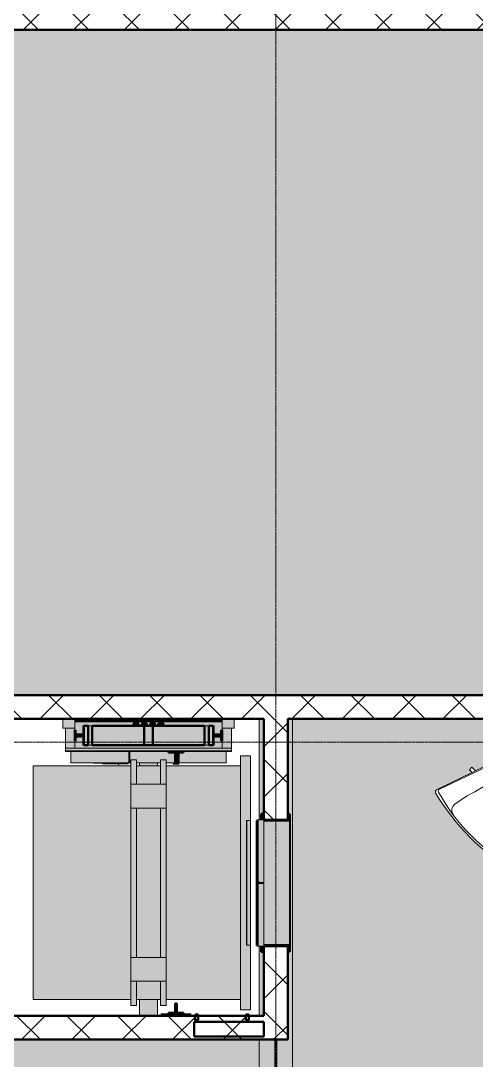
# Model space of a CAD drawing. Header units: inches. Extents: x -4218 to -1814, y 9706 to 12426.
# Drawn here: x -3567.2 to -3413.8, y 11428.1 to 11778.1 of the extents above; entities that cross this region are included whole.
import ezdxf

# ---------------------------------------------------------------- set-up
doc = ezdxf.new("R2010")
doc.units = ezdxf.units.IN
doc.header["$MEASUREMENT"] = 0
doc.linetypes.add('Grid Line 1_2_', pattern=[0.875, 0.5, -0.125, 0.125, -0.125])
doc.linetypes.add('Oculto', pattern=[0.28125, 0.1875, -0.09375])
for name, color, linetype, lineweight in [('0-1', 7, 'Continuous', 5), ('0-2', 10, 'Continuous', 9), ('A-FLOR-1', 9, 'Continuous', 5), ('A-FLOR-2', 253, 'Continuous', 13), ('A-GENM-3', 10, 'Continuous', 9), ('A-GENM-4', 135, 'Continuous', 9), ('A-GENM-5', 7, 'Continuous', 50), ('A-WALL-1', 254, 'Continuous', 5), ('A-WALL-2', 250, 'Continuous', 13), ('A-WALL-3', 7, 'Continuous', 50), ('A-WALL-PATT-3', 252, 'Continuous', 9), ('G-IMPT-1', 135, 'Continuous', 9), ('G-IMPT-2', 1, 'Continuous', 9), ('I-FURN', 30, 'Continuous', 9), ('Q-SPCQ-1', 37, 'Continuous', 9), ('Q-SPCQ-2', 10, 'Continuous', 9), ('S-BEAM-2', 10, 'Continuous', 9), ('S-BEAM-3', 12, 'Oculto', 9), ('S-GRID-1', 1, 'Grid Line 1_2_', 9)]:
    doc.layers.add(name, color=color, linetype=linetype, lineweight=lineweight)
pattern_1 = [(45, (0, 0), (-8.485281, 8.485281), []), (135, (0, 0), (-8.485281, -8.485281), [])]

# ---------------------------------------------------------------- blocks, each defined once
blk = doc.blocks.new('W-Ala ancha - W460X177-2543516-RCP - BASEMENT')
at = {"layer": 'S-BEAM-2'}
h = blk.add_hatch(color=256, dxfattribs=at)
h.paths.add_polyline_path([(122.52, 5.65), (-130.26, 5.65), (-130.26, 4), (-98.3, 4), (-98.3, 4.64), (-98.09, 4.64), (-98.09, 4.89), (-52.09, 4.89), (-52.09, 4.64), (-51.88, 4.64), (-51.88, 4), (-22.28, 4), (-22.28, -5.65), (122.52, -5.65)], flags=0)
h.paths.add_polyline_path([(-30.28, -5.65), (-30.28, -4), (-53.71, -4), (-53.71, -4.83), (-52, -4.83), (-52, -4.25), (-51.88, -4.25), (-51.88, -4.96), (-53.71, -4.96), (-53.71, -5.65), (-31.92, -5.65)], flags=0)
h.paths.add_polyline_path([(-52, 4), (-52, 4.52), (-52.64, 4.52), (-53.71, 4), (-52.09, 4)], flags=0)
h.paths.add_polyline_path([(-74.9, -4.96), (-75.15, -4.96), (-75.15, -5.25), (-74.9, -5.25)], flags=0)
h.paths.add_polyline_path([(-96.34, -5.65), (-96.34, -4.96), (-98.3, -4.96), (-98.3, -4.25), (-98.17, -4.25), (-98.17, -4.83), (-96.34, -4.83), (-96.34, -4), (-130.26, -4), (-130.26, -5.65), (-98, -5.65)], flags=0)
h.paths.add_polyline_path([(-96.37, 4), (-97.53, 4.52), (-98.17, 4.52), (-98.17, 4), (-98.09, 4)], flags=0)
for p, q in [((-130.26, 5.65), (-130.26, 4)), ((-130.26, 5.65), (122.52, 5.65)), ((-130.26, -4), (-130.26, -5.65)), ((-130.26, -5.65), (-96.34, -5.65)), ((-53.71, -5.65), (-30.28, -5.65)), ((-22.28, -5.65), (122.52, -5.65))]:
    blk.add_line(p, q, dxfattribs=at)
at = {"layer": 'S-BEAM-3'}
for p, q in [((122.52, 0.33), (-22.28, 0.33)), ((122.52, -0.33), (-22.28, -0.33))]:
    blk.add_line(p, q, dxfattribs=at)
blk = doc.blocks.new('CTR - 1st Phase - Shell_rvt-1-RCP - BASEMENT')
at = {"layer": 'A-FLOR-1'}
h = blk.add_hatch(color=256, dxfattribs=at)
h.paths.add_polyline_path([(-3485.32, 11550.99), (-3357.34, 11550.99), (-3357.34, 11774.99), (-3650.96, 11774.99), (-3650.96, 11550.99), (-3498, 11550.99)], flags=0)
h.paths.add_polyline_path([(-3655.71, 11550.99), (-3655.71, 11774.99), (-3724.72, 11774.99), (-3724.72, 11550.99), (-3666.83, 11550.99)], flags=0)
at = {"layer": 'A-FLOR-2'}
h = blk.add_hatch(color=256, dxfattribs=at)
h.paths.add_polyline_path([(-3819.32, 10019.59), (-3493.32, 10019.59), (-3493.32, 10157.85), (-3469.32, 10157.85), (-3469.32, 10019.59), (-3166.32, 10019.59), (-3166.32, 10157.96), (-3142.32, 10157.96), (-3142.32, 10019.59), (-2839.32, 10019.59), (-2839.32, 10157.96), (-2815.32, 10157.96), (-2815.32, 10019.59), (-2512.32, 10019.59), (-2512.32, 10157.96), (-2488.32, 10157.96), (-2488.32, 10019.59), (-2185.32, 10019.59), (-2185.32, 10158.09), (-2161.32, 10158.09), (-2161.32, 10158.57), (-2185.32, 10158.57), (-2185.32, 10457.9), (-2165.32, 10457.9), (-2165.32, 10459.18), (-2185.32, 10459.18), (-2185.32, 10811.99), (-2488.32, 10811.99), (-2488.32, 10459.18), (-2512.32, 10459.18), (-2512.32, 10811.99), (-2815.32, 10811.99), (-2815.32, 10459.18), (-2839.32, 10459.18), (-2839.32, 10811.99), (-3142.32, 10811.99), (-3142.32, 10459.18), (-3166.32, 10459.18), (-3166.32, 10811.99), (-3411.8, 10811.99), (-3411.8, 11286.79), (-3166.32, 11286.79), (-3166.32, 11423.24), (-3203.27, 11423.24), (-3203.27, 11419.99), (-3205.27, 11419.99), (-3205.27, 11421.93), (-3205.9, 11421.93), (-3205.9, 11423.24), (-3240.65, 11423.24), (-3240.65, 11421.93), (-3241.27, 11421.93), (-3241.27, 11419.99), (-3243.27, 11419.99), (-3243.27, 11423.24), (-3282.27, 11423.24), (-3282.27, 11419.99), (-3284.27, 11419.99), (-3284.27, 11421.93), (-3284.9, 11421.93), (-3284.9, 11423.24), (-3319.65, 11423.24), (-3319.65, 11421.93), (-3320.27, 11421.93), (-3320.27, 11419.99), (-3322.27, 11419.99), (-3322.27, 11423.24), (-3359.27, 11423.24), (-3359.27, 11542.99), (-3475.67, 11542.97), (-3475.67, 11290.19), (-3473.32, 11290.19), (-3473.32, 11274.19), (-3489.32, 11274.19), (-3489.32, 11290.19), (-3486.97, 11290.19), (-3486.97, 11434.99), (-3571.32, 11434.99), (-3571.32, 11430.99), (-3819.32, 11430.99), (-3819.32, 10027.94)], flags=0)
h.paths.add_polyline_path([(-2107.32, 10019.59), (-2107.32, 10154.6), (-2161.32, 10154.6), (-2161.32, 10019.59)], flags=0)
h.paths.add_polyline_path([(-3142.32, 10158.57), (-3166.32, 10158.57), (-3166.32, 10458.16), (-3142.32, 10458.16), (-3142.32, 10349.68)], flags=0)
h.paths.add_polyline_path([(-2839.32, 10158.57), (-2839.32, 10458.16), (-2815.32, 10458.16), (-2815.32, 10310.41), (-2811.07, 10309.36), (-2810.43, 10310.93), (-2809.36, 10312.25), (-2807.96, 10313.22), (-2806.35, 10313.76), (-2804.24, 10319.83), (-2803.25, 10313.48), (-2801.76, 10312.66), (-2800.56, 10311.46), (-2799.74, 10309.96), (-2799.39, 10308.3), (-2799.53, 10306.6), (-2800.13, 10305.01), (-2801.17, 10303.66), (-2802.55, 10302.66), (-2804.15, 10302.09), (-2805.85, 10301.99), (-2807.51, 10302.39), (-2808.98, 10303.24), (-2810.16, 10304.47), (-2810.93, 10305.99), (-2811.03, 10306.5), (-2815.32, 10305.43), (-2815.32, 10158.57), (-2838.54, 10158.57)], flags=0)
h.paths.add_polyline_path([(-2511.54, 10158.57), (-2512.32, 10158.57), (-2512.32, 10458.16), (-2488.32, 10458.16), (-2488.32, 10158.57), (-2489.11, 10158.57)], flags=0)
h.paths.add_polyline_path([(-3469.32, 10158.57), (-3493.32, 10158.57), (-3493.32, 10458.16), (-3469.32, 10458.16), (-3469.32, 10349.68)], flags=0)
h.paths.add_polyline_path([(-2107.32, 10178.6), (-2107.32, 10455.19), (-2161.32, 10455.19), (-2161.32, 10178.6)], flags=0)
h.paths.add_polyline_path([(-3784.81, 10295.87), (-3783.23, 10302.21), (-3784.24, 10302.5), (-3785.68, 10303.41), (-3786.8, 10304.69), (-3787.54, 10306.37), (-3787.76, 10307.92), (-3787.52, 10309.61), (-3786.8, 10311.15), (-3785.68, 10312.43), (-3784.24, 10313.34), (-3782.61, 10313.81), (-3780.9, 10313.79), (-3779.28, 10313.29), (-3777.86, 10312.34), (-3776.77, 10311.04), (-3776.09, 10309.47), (-3769.86, 10307.92), (-3776.09, 10306.37), (-3776.86, 10304.69), (-3777.86, 10303.5), (-3779.28, 10302.56), (-3780.39, 10302.21), (-3778.81, 10295.87)], flags=0)
h.paths.add_polyline_path([(-2651.12, 10299.44), (-2652.81, 10299.68), (-2654.35, 10300.39), (-2655.64, 10301.52), (-2656.55, 10302.96), (-2657.01, 10304.59), (-2656.99, 10306.3), (-2656.49, 10307.92), (-2655.55, 10309.34), (-2654.24, 10310.43), (-2652.68, 10311.11), (-2651.12, 10317.34), (-2649.57, 10311.11), (-2647.89, 10310.33), (-2646.7, 10309.34), (-2645.76, 10307.92), (-2645.42, 10306.81), (-2639.08, 10308.39), (-2639.08, 10302.39), (-2645.42, 10303.97), (-2645.7, 10302.96), (-2646.61, 10301.52), (-2647.89, 10300.39), (-2649.57, 10299.66)], flags=0)
h.paths.add_polyline_path([(-3493.32, 10459.18), (-3493.32, 10824.42), (-3469.32, 10824.42), (-3469.32, 10459.18), (-3492.54, 10459.18)], flags=0)
h.paths.add_polyline_path([(-2107.32, 10479.19), (-2107.32, 10804.44), (-2161.31, 10804.44), (-2161.31, 10479.19)], flags=0)
h.paths.add_polyline_path([(-3493.32, 10825.62), (-3493.32, 11273.73), (-3469.32, 11273.73), (-3469.32, 10825.62), (-3492.54, 10825.62)], flags=0)
h.paths.add_polyline_path([(-2185.32, 11286.79), (-2185.32, 11522.65), (-2161.32, 11522.65), (-2161.32, 11294.44), (-2107.32, 11294.44), (-2107.32, 11523.19), (-2161.32, 11523.19), (-2161.32, 11547.19), (-2107.32, 11547.19), (-2107.32, 11835.19), (-2164.32, 11835.19), (-2164.32, 11859.19), (-2107.32, 11859.19), (-2107.32, 12077.19), (-2520.32, 12077.19), (-2520.32, 11859.19), (-2501.24, 11859.19), (-2501.24, 11855.19), (-2499.18, 11855.19), (-2499.18, 11859.19), (-2165.14, 11859.19), (-2165.14, 11835.19), (-2499.18, 11835.19), (-2499.18, 11839.19), (-2501.24, 11839.19), (-2501.24, 11835.19), (-2826.18, 11835.19), (-2826.18, 11839.19), (-2828.24, 11839.19), (-2828.24, 11835.19), (-3153.18, 11835.19), (-3153.18, 11839.19), (-3155.24, 11839.19), (-3155.24, 11835.19), (-3480.18, 11835.19), (-3480.18, 11839.19), (-3482.22, 11839.19), (-3482.22, 11835.19), (-3666.89, 11835.19), (-3666.89, 11826.18), (-3665.01, 11826.18), (-3665.01, 11824.18), (-3666.89, 11824.18), (-3666.89, 11788.18), (-3665.01, 11788.18), (-3665.01, 11786.18), (-3666.89, 11786.18), (-3666.89, 11782.99), (-3203.32, 11782.99), (-3203.32, 11774.99), (-3212.37, 11774.99), (-3212.37, 11550.99), (-3203.32, 11550.99), (-3203.32, 11550.8), (-2816.45, 11550.8), (-2816.45, 11546.2), (-2815.32, 11546.2), (-2815.32, 11286.79), (-2512.32, 11286.79), (-2512.32, 11546.2), (-2488.32, 11546.2), (-2488.32, 11286.79), (-2451.21, 11286.79)], flags=0)
h.paths.add_polyline_path([(-2991.49, 11286.79), (-2839.32, 11286.79), (-2839.32, 11422.8), (-3070.27, 11422.8), (-3070.27, 11420.43), (-3072.27, 11420.43), (-3072.27, 11422.36), (-3072.9, 11422.36), (-3072.9, 11422.8), (-3107.65, 11422.8), (-3107.65, 11422.36), (-3108.27, 11422.36), (-3108.27, 11420.43), (-3110.27, 11420.43), (-3110.27, 11422.8), (-3123.09, 11422.8), (-3123.09, 11423.24), (-3124.27, 11423.24), (-3124.27, 11419.99), (-3126.27, 11419.99), (-3126.27, 11421.93), (-3126.9, 11421.93), (-3126.9, 11423.24), (-3142.32, 11423.24), (-3142.32, 11286.79)], flags=0)
h.paths.add_polyline_path([(-3390.86, 11421.9), (-3391.26, 11421.96), (-3391.58, 11422.16), (-3391.71, 11422.32), (-3391.85, 11422.65), (-3391.93, 11423.06), (-3392.87, 11428.18), (-3393.15, 11429.82), (-3393.61, 11433.04), (-3393.99, 11436.18), (-3394.28, 11439.27), (-3394.5, 11442.33), (-3394.65, 11445.37), (-3394.74, 11448.44), (-3394.79, 11454.69), (-3394.69, 11461.26), (-3394.46, 11468.28), (-3394.3, 11471.41), (-3393.98, 11475.77), (-3393.8, 11477.73), (-3393.45, 11480.57), (-3392.9, 11483.67), (-3392.48, 11485.45), (-3391.93, 11487.14), (-3391.81, 11487.67), (-3391.58, 11488.04), (-3391.26, 11488.24), (-3390.86, 11488.3), (-3390.63, 11488.28), (-3380.79, 11484.86), (-3374.37, 11482.55), (-3369.16, 11480.58), (-3366.16, 11479.38), (-3364.61, 11478.68), (-3363.99, 11478.27), (-3363.49, 11477.75), (-3363.09, 11477.07), (-3362.76, 11475.77), (-3362.63, 11475.09), (-3362.42, 11473.63), (-3362.23, 11471.76), (-3362.1, 11469.48), (-3361.32, 11469.48), (-3361.27, 11469.43), (-3361.28, 11468.32), (-3361.32, 11468.28), (-3362.1, 11468.28), (-3362.1, 11441.92), (-3361.28, 11441.88), (-3361.27, 11441.87), (-3361.27, 11440.77), (-3361.32, 11440.72), (-3362.1, 11440.72), (-3362.23, 11438.44), (-3362.57, 11435.55), (-3362.83, 11434.04), (-3363.09, 11433.13), (-3363.49, 11432.45), (-3363.99, 11431.93), (-3364.61, 11431.52), (-3366.16, 11430.82), (-3369.16, 11429.61), (-3372.94, 11428.18), (-3379.1, 11425.94), (-3388.52, 11422.65), (-3390.63, 11421.92)], flags=0)
h.paths.add_polyline_path([(-3354.52, 11427.99), (-3286.02, 11427.99), (-3286.02, 11463.99), (-3284.27, 11463.99), (-3284.27, 11427.99), (-3280.65, 11427.99), (-3280.65, 11542.99), (-3354.52, 11542.99), (-3354.52, 11435.55)], flags=0)
h.paths.add_polyline_path([(-3275.9, 11427.99), (-3207.02, 11427.99), (-3207.02, 11463.99), (-3205.27, 11463.99), (-3205.27, 11427.99), (-3201.65, 11427.99), (-3201.65, 11543.18), (-3203.32, 11543.18), (-3203.32, 11542.99), (-3275.9, 11542.99), (-3275.9, 11455.31)], flags=0)
h.paths.add_polyline_path([(-3123.09, 11427.99), (-3123.09, 11523.19), (-3141.81, 11523.19), (-3141.81, 11543.18), (-3146.32, 11543.18), (-3146.32, 11534.2), (-3142.32, 11534.2), (-3142.32, 11427.99), (-3128.02, 11427.99), (-3128.02, 11463.99), (-3126.27, 11463.99), (-3126.27, 11427.99), (-3124.27, 11427.99)], flags=0)
h.paths.add_polyline_path([(-3194.09, 11427.99), (-3166.32, 11427.99), (-3166.32, 11534.2), (-3162.32, 11534.2), (-3162.32, 11543.18), (-3196.9, 11543.18), (-3196.9, 11427.99)], flags=0)
h.paths.add_polyline_path([(-3070.27, 11428.43), (-2839.32, 11428.43), (-2839.32, 11543.18), (-2839.84, 11543.18), (-2839.84, 11523.19), (-2849.12, 11523.19), (-2849.12, 11477.59), (-2921.12, 11477.59), (-2921.12, 11523.19), (-2941.67, 11523.19), (-2941.67, 11477.59), (-3013.67, 11477.59), (-3013.67, 11523.19), (-3034.22, 11523.19), (-3034.22, 11477.59), (-3106.22, 11477.59), (-3106.22, 11523.19), (-3117.46, 11523.19), (-3117.46, 11428.43), (-3108.27, 11428.43), (-3108.27, 11464.43), (-3106.52, 11464.43), (-3106.52, 11428.43), (-3072.27, 11428.43)], flags=0)
h.paths.add_polyline_path([(-3400.58, 11491.34), (-3400.87, 11491.41), (-3401.09, 11491.52), (-3405.53, 11494.4), (-3409.83, 11497.64), (-3414.07, 11501.34), (-3417.72, 11504.99), (-3421.25, 11509.06), (-3424.49, 11513.37), (-3427.52, 11518.1), (-3427.56, 11518.32), (-3427.52, 11518.64), (-3427.43, 11518.86), (-3427.37, 11518.95), (-3427.22, 11519.11), (-3427.03, 11519.24), (-3415.27, 11525.01), (-3416.12, 11525.88), (-3415.25, 11526.7), (-3414.07, 11525.56), (-3402.48, 11531.21), (-3401.57, 11531.35), (-3400.65, 11531.3), (-3399.77, 11531.06), (-3398.95, 11530.64), (-3396.12, 11528.64), (-3393.51, 11526.36), (-3393.01, 11526.73), (-3392.17, 11525.88), (-3392.54, 11525.38), (-3390.5, 11523.03), (-3388.06, 11519.61), (-3387.67, 11518.59), (-3387.54, 11517.5), (-3387.69, 11516.42), (-3393.34, 11504.83), (-3392.17, 11503.62), (-3393.01, 11502.78), (-3393.93, 11503.62), (-3399.78, 11491.68), (-3400.04, 11491.47), (-3400.25, 11491.38), (-3400.35, 11491.35)], flags=0)
h.paths.add_polyline_path([(-2814.81, 11523.19), (-2814.81, 11547.19), (-2512.84, 11547.19), (-2512.84, 11523.19), (-2788.88, 11523.19)], flags=0)
h.paths.add_polyline_path([(-2413.77, 11523.19), (-2487.81, 11523.19), (-2487.81, 11547.19), (-2185.33, 11547.19), (-2185.33, 11523.19), (-2332.69, 11523.19)], flags=0)
h.paths.add_polyline_path([(-2181.32, 11527.19), (-2181.32, 11543.19), (-2165.32, 11543.19), (-2165.32, 11527.19)], flags=0)
h.paths.add_polyline_path([(-3671.76, 11782.99), (-3671.76, 11788.18), (-3706.76, 11788.18), (-3706.76, 11789.93), (-3671.76, 11789.93), (-3671.76, 11835.19), (-3747.32, 11835.19), (-3747.32, 11782.99), (-3706.76, 11782.99)], flags=0)
h.paths.add_polyline_path([(-3819.3, 11838.99), (-3819.3, 11859.19), (-3671.76, 11859.19), (-3671.76, 12077.19), (-3819.32, 12077.19), (-3819.32, 11838.99)], flags=0)
h.paths.add_polyline_path([(-3154.26, 11855.19), (-3154.26, 12077.19), (-3666.89, 12077.19), (-3666.89, 11859.19), (-3482.22, 11859.19), (-3482.22, 11855.19), (-3480.18, 11855.19), (-3480.18, 11859.19), (-3169.64, 11859.19), (-3169.64, 11885.56), (-3167.89, 11885.56), (-3167.89, 11859.19), (-3155.24, 11859.19), (-3155.24, 11855.19)], flags=0)
h.paths.add_polyline_path([(-2826.18, 11855.19), (-2826.18, 11859.19), (-2717.1, 11859.19), (-2717.1, 11949.35), (-2755.16, 11949.35), (-2755.16, 12077.19), (-2981.15, 12077.19), (-2981.15, 11859.19), (-2968.72, 11859.19), (-2968.72, 11885.56), (-2966.97, 11885.56), (-2966.97, 11859.19), (-2828.24, 11859.19), (-2828.24, 11855.19)], flags=0)
h.paths.add_polyline_path([(-2995.52, 11859.19), (-2985.9, 11859.19), (-2985.9, 12077.19), (-3149.51, 12077.19), (-3149.51, 11859.19), (-2997.27, 11859.19), (-2997.27, 11885.56), (-2995.52, 11885.56)], flags=0)
h.paths.add_polyline_path([(-2660.94, 11859.19), (-2640.32, 11859.19), (-2640.32, 11949.35), (-2643.39, 11949.35), (-2643.39, 11946.98), (-2645.39, 11946.98), (-2645.39, 11948.91), (-2646.01, 11948.91), (-2646.01, 11949.35), (-2680.76, 11949.35), (-2680.76, 11948.91), (-2681.39, 11948.91), (-2681.39, 11946.98), (-2683.39, 11946.98), (-2683.39, 11949.35), (-2712.35, 11949.35), (-2712.35, 11859.19), (-2666.91, 11859.19)], flags=0)
h.paths.add_polyline_path([(-2660.94, 11871.12), (-2666.91, 11871.66), (-2662.84, 11883.39), (-2661.99, 11877.94)], flags=0)
h.paths.add_polyline_path([(-2654.12, 11871.34), (-2651.12, 11883.39), (-2648.12, 11871.34)], flags=0)
h.paths.add_polyline_path([(-2645.39, 11954.98), (-2640.32, 11954.98), (-2640.32, 12077.19), (-2749.54, 12077.19), (-2749.54, 11954.98), (-2647.14, 11954.98), (-2647.14, 11990.98), (-2645.39, 11990.98), (-2645.39, 11958.38)], flags=0)
at = {"layer": 'S-GRID-1'}
for p, q in [((-3481.32, 9836.18), (-3481.32, 12376.79)), ((-1814.21, 11535.19), (-4168.71, 11535.19))]:
    blk.add_line(p, q, dxfattribs=at)
at = {"layer": '0-2', "rotation": 269.9999999999998}
blk.add_blockref('W-Ala ancha - W460X177-2543516-RCP - BASEMENT', (-3481.32, 11412.71), dxfattribs=at)
blk = doc.blocks.new('Otis_G2S_072320191620 - Duty_3500_Speed_150_Seismic_N_CabHeight_93_CabPanels_Y_EntHeight_84_CwtLoc_L2_CwtSafety_N_DoorHand_CO_OpeningType_Front_Glassback_N_FRSAME_NOH-2319444-RCP - BASEMENT')
at = {"layer": 'G-IMPT-1'}
h = blk.add_hatch(color=256, dxfattribs=at)
h.paths.add_polyline_path([(7.47, 77.7), (7.47, 44.86), (86.21, 44.86), (86.21, 77.7), (34.78, 77.7)], flags=0)
h.paths.add_polyline_path([(7.47, 7.9), (86.21, 7.9), (86.21, 32.93), (7.47, 32.89), (7.47, 12.67)], flags=0)
h.paths.add_polyline_path([(7.47, 42.89), (7.47, 34.89), (13.69, 34.89), (13.69, 42.89)], flags=0)
h.paths.add_polyline_path([(21.69, 34.89), (71.99, 34.89), (71.99, 42.89), (21.69, 42.89)], flags=0)
h.paths.add_polyline_path([(79.99, 42.89), (79.99, 34.89), (86.21, 34.89), (86.21, 42.89), (85.05, 42.89)], flags=0)
h = blk.add_hatch(color=256, dxfattribs=at)
h.paths.add_polyline_path([(87.2, 28.53), (87.2, 12.74), (91.02, 12.74), (91.02, 28.53), (90.96, 28.53), (90.96, 27.13), (90.65, 27.13), (90.65, 28.53), (87.27, 28.53), (87.27, 28.91), (90.65, 28.91), (90.65, 29.31), (87.46, 29.31), (87.46, 29.94), (90.65, 29.94), (90.65, 32.13), (90.96, 32.13), (90.96, 28.91), (91.02, 28.91), (91.02, 45.12), (87.27, 45.12), (87.27, 45.49), (91.02, 45.49), (91.02, 65.05), (87.2, 65.05), (87.2, 44.86), (88.18, 44.86), (88.18, 42.89), (87.2, 42.89), (87.2, 34.89), (88.18, 34.89), (88.18, 32.93), (87.2, 32.93), (87.2, 28.91)], flags=0)
h.paths.add_polyline_path([(101.36, 38), (101.36, 14.06), (101.43, 14.06), (101.43, 63.74), (101.36, 63.74), (101.36, 46.44)], flags=0)
h = blk.add_hatch(color=256, dxfattribs=at)
h.paths.add_polyline_path([(92.16, 63.74), (92.16, 14.06), (94.66, 14.06), (94.66, 14.37), (96.1, 14.37), (96.1, 16.5), (96.72, 16.5), (96.72, 14.37), (98.16, 14.37), (98.16, 14.06), (100.99, 14.06), (100.99, 63.74), (94.66, 63.74)], flags=0)
h.paths.add_polyline_path([(93.18, 29.56), (93.18, 60.99), (99.64, 60.99), (99.64, 44.18), (99.81, 44.22), (100.26, 44.13), (100.64, 43.88), (100.89, 43.5), (100.98, 43.06), (100.89, 42.61), (100.64, 42.23), (100.26, 41.98), (99.81, 41.89), (99.64, 41.89), (99.64, 41.43), (99.81, 41.47), (100.26, 41.38), (100.64, 41.13), (100.89, 40.75), (100.98, 40.31), (100.89, 39.86), (100.64, 39.48), (100.26, 39.23), (99.81, 39.14), (99.64, 39.14), (99.64, 38.61), (99.81, 38.64), (100.26, 38.56), (100.64, 38.3), (100.89, 37.93), (100.98, 37.48), (100.89, 37.04), (100.64, 36.66), (100.26, 36.41), (99.81, 36.32), (99.64, 36.32), (99.64, 35.86), (99.81, 35.89), (100.26, 35.81), (100.64, 35.55), (100.89, 35.18), (100.98, 34.73), (100.89, 34.29), (100.64, 33.91), (100.26, 33.66), (99.81, 33.57), (99.64, 33.57), (99.64, 16.8), (93.18, 16.8), (93.18, 21.11)], flags=0)
h.paths.add_polyline_path([(94.66, 63.74), (98.16, 63.74), (98.16, 63.43), (96.72, 63.43), (96.72, 61.3), (96.1, 61.3), (96.1, 63.43), (94.66, 63.43)], flags=0)
for points in [[(100.99, 38), (100.99, 14.06), (101.36, 14.06), (101.36, 63.74), (100.99, 63.74), (100.99, 46.44)], [(87.06, 54.39), (87.2, 54.39), (87.2, 57.39), (87.06, 57.39)], [(86.86, 49.29), (87.2, 49.29), (87.2, 54.29), (86.86, 54.29)], [(86.61, 48.84), (87.2, 48.84), (87.2, 49.15), (86.61, 49.15)], [(13.69, 44.86), (13.69, 32.89), (21.69, 32.93), (21.69, 44.89), (13.69, 44.89)], [(71.99, 42.89), (71.99, 32.89), (79.99, 32.93), (79.99, 44.89), (71.99, 44.86)], [(87.27, 45.49), (87.27, 45.12), (89.83, 45.12), (89.83, 45.49), (88.18, 45.49)], [(89.83, 45.49), (89.83, 45.12), (91.02, 45.12), (91.02, 45.49)], [(99.64, 41.93), (99.81, 41.89), (100.26, 41.98), (100.64, 42.23), (100.89, 42.61), (100.98, 43.06), (100.89, 43.5), (100.64, 43.88), (100.26, 44.13), (99.81, 44.22), (99.64, 44.18), (99.64, 41.97)], [(99.64, 39.61), (99.64, 39.18), (99.81, 39.14), (100.26, 39.23), (100.64, 39.48), (100.89, 39.86), (100.98, 40.31), (100.89, 40.75), (100.64, 41.13), (100.26, 41.38), (99.81, 41.47), (99.64, 41.43), (99.64, 41.11)], [(99.64, 36.68), (99.64, 36.36), (99.81, 36.32), (100.26, 36.41), (100.64, 36.66), (100.89, 37.04), (100.98, 37.48), (100.84, 38), (100.64, 38.3), (100.26, 38.56), (99.81, 38.64), (99.64, 38.57), (99.64, 38)], [(99.64, 35.86), (99.64, 33.61), (99.81, 33.57), (100.26, 33.66), (100.64, 33.91), (100.89, 34.29), (100.98, 34.73), (100.89, 35.18), (100.64, 35.55), (100.26, 35.81), (99.81, 35.89)], [(86.71, 29.78), (87.16, 29.78), (87.16, 30.61), (86.71, 30.61)], [(86.71, 29.67), (86.71, 28.72), (87.16, 28.72), (87.16, 29.67)], [(87.16, 29.78), (87.2, 29.78), (87.16, 30.61)], [(87.27, 28.91), (87.27, 28.53), (89.83, 28.53), (89.83, 28.91), (87.46, 28.91)], [(4.09, 4.56), (25.84, 4.57), (25.84, 5.85), (67.84, 5.85), (67.84, 4.56), (89.59, 4.56), (89.59, 7.9), (4.09, 7.9)], [(25.84, 5.85), (25.84, 5.75), (67.84, 5.75), (67.84, 5.85), (34.78, 5.85)], [(25.84, 5.75), (25.84, 4.57), (67.84, 4.57), (67.84, 5.75), (34.78, 5.75)], [(25.84, 4.57), (25.84, 4.56), (34.78, 4.57)]]:
    blk.add_hatch(color=256, dxfattribs=at).paths.add_polyline_path(points, flags=0)
h = blk.add_hatch(color=256, dxfattribs=at)
h.paths.add_polyline_path([(86.86, 48.84), (86.86, 45.73), (87.2, 45.73), (87.2, 48.84)], flags=0)
h.paths.add_polyline_path([(86.86, 49.15), (87.2, 49.15), (87.2, 49.26), (86.86, 49.26)], flags=0)
h = blk.add_hatch(color=256, dxfattribs=at)
h.paths.add_polyline_path([(5.5, 42.89), (13.69, 42.89), (13.69, 44.86), (5.5, 44.86)], flags=0)
h.paths.add_polyline_path([(21.69, 42.89), (71.99, 42.89), (71.99, 44.86), (21.69, 44.86)], flags=0)
h.paths.add_polyline_path([(79.99, 44.86), (79.99, 42.89), (88.18, 42.89), (88.18, 44.86), (85.05, 44.86)], flags=0)
h = blk.add_hatch(color=256, dxfattribs=at)
h.paths.add_polyline_path([(5.5, 32.93), (13.69, 32.93), (13.69, 34.89), (5.5, 34.89)], flags=0)
h.paths.add_polyline_path([(21.69, 32.93), (71.99, 32.93), (71.99, 34.89), (21.69, 34.89)], flags=0)
h.paths.add_polyline_path([(79.99, 32.93), (88.18, 32.93), (88.18, 34.89), (79.99, 34.89)], flags=0)
h = blk.add_hatch(color=256, dxfattribs=at)
h.paths.add_polyline_path([(89.83, 28.53), (90.65, 28.53), (90.65, 28.91), (89.83, 28.91)], flags=0)
h.paths.add_polyline_path([(90.96, 28.91), (90.96, 28.53), (91.02, 28.53), (91.02, 28.91)], flags=0)
at = {"layer": 'G-IMPT-2'}
for p, q in [((7.47, 77.7), (86.21, 77.7)), ((7.47, 44.86), (7.47, 77.7)), ((86.21, 77.7), (86.21, 44.86)), ((91.02, 65.05), (87.2, 65.05)), ((87.2, 44.86), (87.2, 65.05)), ((100.99, 63.74), (100.99, 14.06)), ((101.36, 14.06), (101.36, 63.74)), ((101.43, 63.74), (101.43, 14.06)), ((87.2, 57.39), (87.06, 57.39)), ((87.06, 57.39), (87.06, 54.39)), ((87.2, 54.29), (86.86, 54.29)), ((86.86, 54.29), (86.86, 49.29)), ((87.06, 54.39), (87.2, 54.39)), ((87.2, 49.15), (86.61, 49.15)), ((86.61, 49.15), (86.61, 48.84)), ((86.86, 49.29), (87.2, 49.29)), ((87.2, 49.26), (86.86, 49.26)), ((86.86, 49.15), (86.86, 49.26)), ((86.61, 48.84), (87.2, 48.84)), ((86.86, 45.73), (86.86, 48.84)), ((86.86, 45.73), (87.2, 45.73)), ((13.69, 44.86), (5.5, 44.86)), ((5.5, 44.86), (5.5, 42.89)), ((13.69, 44.86), (5.5, 44.86)), ((13.69, 42.89), (5.5, 42.89)), ((7.47, 34.89), (7.47, 42.89)), ((21.69, 44.89), (13.69, 44.89)), ((13.69, 32.89), (13.69, 44.89)), ((21.69, 44.89), (21.69, 32.89)), ((71.99, 44.86), (21.69, 44.86)), ((71.99, 44.86), (21.69, 44.86)), ((71.99, 42.89), (21.69, 42.89)), ((79.99, 44.89), (71.99, 44.89)), ((71.99, 32.89), (71.99, 44.89)), ((79.99, 44.89), (79.99, 32.89)), ((88.18, 44.86), (79.99, 44.86)), ((88.18, 44.86), (79.99, 44.86)), ((88.18, 42.89), (79.99, 42.89)), ((86.21, 42.89), (86.21, 34.89)), ((87.2, 34.89), (87.2, 42.89)), ((89.83, 45.49), (87.27, 45.49)), ((87.27, 45.12), (87.27, 45.49)), ((87.27, 45.12), (89.83, 45.12)), ((88.18, 42.89), (88.18, 44.86)), ((91.02, 45.49), (89.83, 45.49)), ((89.83, 45.12), (89.83, 45.49)), ((89.83, 45.12), (91.02, 45.12)), ((99.64, 44.18), (99.81, 44.22)), ((99.81, 44.22), (100.26, 44.13)), ((100.26, 44.13), (100.64, 43.88)), ((100.64, 42.23), (100.26, 41.98)), ((100.64, 43.88), (100.89, 43.5)), ((100.89, 42.61), (100.64, 42.23)), ((100.89, 43.5), (100.98, 43.06)), ((100.98, 43.06), (100.89, 42.61)), ((99.81, 41.89), (99.64, 41.93)), ((99.64, 41.43), (99.81, 41.47)), ((99.81, 39.14), (99.64, 39.18)), ((99.64, 38.61), (99.81, 38.64)), ((100.26, 41.98), (99.81, 41.89)), ((99.81, 41.47), (100.26, 41.38)), ((100.26, 39.23), (99.81, 39.14)), ((99.81, 38.64), (100.26, 38.56)), ((100.26, 41.38), (100.64, 41.13)), ((100.64, 39.48), (100.26, 39.23)), ((100.26, 38.56), (100.64, 38.3)), ((100.64, 41.13), (100.89, 40.75)), ((100.89, 39.86), (100.64, 39.48)), ((100.89, 40.75), (100.98, 40.31)), ((100.98, 40.31), (100.89, 39.86)), ((99.81, 36.32), (99.64, 36.36)), ((99.64, 35.86), (99.81, 35.89)), ((100.26, 36.41), (99.81, 36.32)), ((99.81, 35.89), (100.26, 35.81)), ((100.64, 36.66), (100.26, 36.41)), ((100.26, 35.81), (100.64, 35.55)), ((100.64, 38.3), (100.89, 37.93)), ((100.89, 37.04), (100.64, 36.66)), ((100.64, 35.55), (100.89, 35.18)), ((100.89, 37.93), (100.98, 37.48)), ((100.98, 37.48), (100.89, 37.04)), ((100.89, 35.18), (100.98, 34.73)), ((5.5, 34.89), (5.5, 32.93)), ((5.5, 34.89), (13.69, 34.89)), ((13.69, 32.93), (5.5, 32.93)), ((5.5, 32.93), (13.69, 32.93)), ((7.47, 7.9), (7.47, 32.93)), ((13.69, 32.89), (21.69, 32.89)), ((21.69, 34.89), (71.99, 34.89)), ((71.99, 32.93), (21.69, 32.93)), ((21.69, 32.93), (71.99, 32.93)), ((71.99, 32.89), (79.99, 32.89)), ((79.99, 34.89), (88.18, 34.89)), ((88.18, 32.93), (79.99, 32.93)), ((79.99, 32.93), (88.18, 32.93)), ((86.21, 32.93), (86.21, 7.9)), ((87.2, 12.74), (87.2, 32.93)), ((88.18, 32.93), (88.18, 34.89)), ((99.81, 33.57), (99.64, 33.61)), ((100.26, 33.66), (99.81, 33.57)), ((100.64, 33.91), (100.26, 33.66)), ((100.89, 34.29), (100.64, 33.91)), ((100.98, 34.73), (100.89, 34.29)), ((87.16, 30.61), (86.71, 30.61)), ((86.71, 30.61), (86.71, 29.78)), ((86.71, 29.78), (87.16, 29.78)), ((87.16, 29.67), (86.71, 29.67)), ((86.71, 28.72), (86.71, 29.67)), ((86.71, 28.72), (87.16, 28.72)), ((87.16, 30.61), (87.16, 29.78)), ((87.16, 29.67), (87.16, 28.72)), ((89.83, 28.91), (87.27, 28.91)), ((87.27, 28.53), (87.27, 28.91)), ((87.27, 28.53), (89.83, 28.53)), ((90.65, 28.91), (89.83, 28.91)), ((89.83, 28.53), (89.83, 28.91)), ((89.83, 28.53), (90.65, 28.53)), ((91.02, 28.91), (90.96, 28.91)), ((90.96, 28.53), (91.02, 28.53)), ((87.2, 12.74), (91.02, 12.74)), ((7.47, 7.9), (4.09, 7.9)), ((4.09, 7.9), (4.09, 4.56)), ((86.21, 7.9), (7.47, 7.9)), ((89.59, 7.9), (86.21, 7.9)), ((89.59, 4.56), (89.59, 7.9)), ((4.09, 4.56), (25.84, 4.56)), ((67.84, 5.85), (25.84, 5.85)), ((25.84, 5.85), (25.84, 5.75)), ((25.84, 5.75), (67.84, 5.75)), ((25.84, 4.57), (25.84, 5.75)), ((67.84, 4.57), (25.84, 4.57)), ((25.84, 4.56), (67.84, 4.56)), ((67.84, 5.75), (67.84, 5.85)), ((67.84, 5.75), (67.84, 4.57)), ((67.84, 4.56), (89.59, 4.56))]:
    blk.add_line(p, q, dxfattribs=at)
blk = doc.blocks.new('Otis_G2S_072320191620 - Duty_3500_Speed_150_Seismic_N_CwtLoc_L2_PitDepth_60_OpeningType_Front_CwtSafety_N_FRSAME_NPT-2319443-RCP - BASEMENT')
at = {"layer": 'G-IMPT-1'}
blk.add_hatch(color=256, dxfattribs=at).paths.add_polyline_path([(93.18, 16.8), (99.64, 16.8), (99.64, 60.99), (93.18, 60.99), (93.18, 21.11)], flags=0)
at = {"layer": 'A-GENM-5'}
for p, q in [((93.19, 60.68), (99.63, 60.68)), ((93.19, 59.18), (93.19, 60.68)), ((99.63, 60.68), (99.63, 59.18)), ((99.63, 59.18), (93.19, 59.18)), ((93.19, 57.81), (99.63, 57.81)), ((93.19, 19.98), (93.19, 57.81)), ((99.63, 57.81), (99.63, 19.98)), ((93.18, 40.33), (99.64, 40.33)), ((93.18, 37.46), (93.18, 40.33)), ((99.64, 40.33), (99.64, 37.46)), ((99.64, 37.46), (93.18, 37.46)), ((99.63, 19.98), (93.19, 19.98)), ((93.19, 18.61), (99.63, 18.61)), ((93.19, 17.11), (93.19, 18.61)), ((99.63, 18.61), (99.63, 17.11)), ((99.63, 17.11), (93.19, 17.11))]:
    blk.add_line(p, q, dxfattribs=at)
at = {"layer": 'G-IMPT-2'}
for p, q in [((93.18, 60.99), (99.64, 60.99)), ((93.18, 16.8), (93.18, 60.99)), ((99.64, 60.99), (99.64, 16.8)), ((99.64, 16.8), (93.18, 16.8))]:
    blk.add_line(p, q, dxfattribs=at)
blk = doc.blocks.new('Otis_G2S_072320191620 - Otis_G2S_072320191620-2295120-RCP - BASEMENT')
at = {"layer": 'A-GENM-4'}
for points in [[(91.02, 29.56), (91.02, 10.91), (91.21, 10.91), (91.21, 66.89), (91.02, 66.89), (91.02, 38)], [(91.21, 10.91), (92.16, 10.91), (92.16, 66.89), (91.21, 66.89), (91.21, 12.67)], [(2, 33.18), (2, 24.63), (2.3, 24.63), (2.3, 34.63), (2, 34.63)], [(2.3, 29.31), (2.3, 24.63), (2.68, 24.63), (2.68, 34.63), (2.3, 34.63), (2.3, 29.56)], [(2.97, 27.13), (2.99, 27.13), (2.97, 29.18)], [(25.69, 2), (46.62, 2), (46.62, 1.25), (46.81, 1.25), (46.81, 2.41), (25.69, 2.41)], [(25.81, 0), (25.81, -8.64), (67.81, -8.64), (67.81, 0), (46.87, 0), (46.87, 0.96), (46.62, 0.96), (46.62, 0), (34.78, 0)], [(46.81, 1.25), (46.87, 1.25), (46.87, 2), (67.81, 2), (67.81, 2.41), (46.81, 2.41), (46.81, 1.65)], [(23.81, -8.64), (23.81, -8.89), (69.81, -8.89), (69.81, -8.64), (24.09, -8.64)]]:
    blk.add_hatch(color=256, dxfattribs=at).paths.add_polyline_path(points, flags=0)
h = blk.add_hatch(color=256, dxfattribs=at)
h.paths.add_polyline_path([(92.16, 13.73), (92.16, 10.91), (98.85, 10.91), (98.85, 14.06), (92.16, 14.06)], flags=0)
h.paths.add_polyline_path([(92.16, 66.57), (92.16, 63.74), (98.85, 63.74), (98.85, 66.89), (92.16, 66.89)], flags=0)
h = blk.add_hatch(color=256, dxfattribs=at)
h.paths.add_polyline_path([(98.85, 14.06), (98.85, 10.02), (101.8, 10.02), (101.8, 14.06), (101.43, 14.06)], flags=0)
h.paths.add_polyline_path([(98.85, 63.74), (101.8, 63.74), (101.8, 67.78), (98.85, 67.78), (98.85, 64.65)], flags=0)
h = blk.add_hatch(color=256, dxfattribs=at)
h.paths.add_polyline_path([(101.8, 10.96), (101.8, 10.02), (102, 10.02), (102, 14.06), (101.8, 14.06), (101.8, 12.67)], flags=0)
h.paths.add_polyline_path([(101.8, 63.8), (101.8, 63.74), (102, 63.74), (102, 67.78), (101.8, 67.78), (101.8, 65.05)], flags=0)
h = blk.add_hatch(color=256, dxfattribs=at)
h.paths.add_polyline_path([(94.66, 14.06), (94.66, 14.06), (98.16, 14.06), (98.16, 14.37), (96.72, 14.37), (96.72, 16.5), (96.1, 16.5), (96.1, 14.37), (94.66, 14.37)], flags=0)
h.paths.add_polyline_path([(94.66, 63.74), (94.66, 63.43), (96.1, 63.43), (96.1, 61.3), (96.72, 61.3), (96.72, 63.43), (98.16, 63.43), (98.16, 63.74), (95.1, 63.74)], flags=0)
h = blk.add_hatch(color=256, dxfattribs=at)
h.paths.add_polyline_path([(2, 35.9), (7.47, 35.9), (7.47, 41.9), (2, 41.9)], flags=0)
h.paths.add_polyline_path([(86.21, 41.9), (86.21, 35.9), (87.2, 35.9), (87.2, 41.9)], flags=0)
h.paths.add_polyline_path([(101.43, 35.9), (102, 35.9), (102, 41.9), (101.43, 41.9), (101.43, 38)], flags=0)
h = blk.add_hatch(color=256, dxfattribs=at)
h.paths.add_polyline_path([(2.66, 29.56), (2.68, 27.13), (2.97, 27.13), (2.97, 29.31), (6.16, 29.31), (6.16, 29.94), (2.97, 29.94), (2.97, 32.13), (2.66, 32.13)], flags=0)
h.paths.add_polyline_path([(87.46, 29.31), (90.65, 29.31), (90.65, 27.13), (90.96, 27.13), (90.96, 32.13), (90.65, 32.13), (90.65, 29.94), (87.46, 29.94), (87.46, 29.56)], flags=0)
h = blk.add_hatch(color=256, dxfattribs=at)
h.paths.add_polyline_path([(2, 5.89), (2, 5.14), (2.5, 5.14), (2.5, 6.14), (2, 6.14), (2, 6.07)], flags=0)
h.paths.add_polyline_path([(2, 23.14), (2, 22.14), (2.5, 22.14), (2.5, 23.14), (2.3, 23.14)], flags=0)
h = blk.add_hatch(color=256, dxfattribs=at)
h.paths.add_polyline_path([(23.6, -8.52), (23.6, -8.64), (25.81, -8.64), (25.8, 0), (25.69, 0), (25.69, -8.52), (23.73, -8.52), (23.73, -8), (23.6, -8)], flags=0)
h.paths.add_polyline_path([(23.6, 0.25), (23.73, 0.25), (23.73, 0.83), (25.44, 0.83), (25.44, 0.96), (23.6, 0.96), (23.6, 0.83)], flags=0)
h.paths.add_polyline_path([(67.81, -8), (67.81, -8.64), (70.02, -8.64), (70.02, -8), (69.9, -8), (69.9, -8.52), (67.94, -8.52), (67.93, 0), (67.81, 0), (67.81, -4.21)], flags=0)
h.paths.add_polyline_path([(68.06, 0.83), (69.9, 0.83), (69.9, 0.25), (70.02, 0.25), (70.02, 0.96), (68.06, 0.94)], flags=0)
h = blk.add_hatch(color=256, dxfattribs=at)
h.paths.add_polyline_path([(24.37, -8.52), (25.69, -8.52), (25.69, -8), (25.44, -8.04), (24.72, -8.36)], flags=0)
h.paths.add_polyline_path([(67.94, -8.52), (69.25, -8.52), (68.06, -8), (67.94, -8)], flags=0)
at = {"layer": 'A-GENM-3'}
for p, q in [((91.02, 10.91), (91.02, 66.89)), ((91.02, 66.89), (91.21, 66.89)), ((91.21, 66.89), (91.21, 10.91)), ((91.21, 66.89), (92.16, 66.89)), ((92.16, 66.89), (92.16, 10.91)), ((92.16, 66.89), (98.85, 66.89)), ((98.85, 63.74), (98.85, 67.78)), ((98.85, 67.78), (101.8, 67.78)), ((101.8, 67.78), (102, 67.78)), ((101.8, 63.74), (101.8, 67.78)), ((98.85, 63.74), (92.16, 63.74)), ((101.8, 63.74), (98.85, 63.74)), ((102, 63.74), (101.8, 63.74)), ((2, 41.9), (7.47, 41.9)), ((86.21, 41.9), (87.2, 41.9)), ((101.43, 41.9), (102, 41.9)), ((7.47, 35.9), (2, 35.9)), ((87.2, 35.9), (86.21, 35.9)), ((102, 35.9), (101.43, 35.9)), ((2.3, 34.63), (2, 34.63)), ((2.68, 34.63), (2.3, 34.63)), ((2.3, 34.63), (2.3, 24.63)), ((2.68, 34.63), (2.68, 32.13)), ((2.99, 32.13), (2.99, 29.94)), ((2.99, 29.31), (2.99, 27.13)), ((6.18, 29.94), (6.18, 29.31)), ((2, 24.63), (2.3, 24.63)), ((2.3, 24.63), (2.68, 24.63)), ((2.68, 27.13), (2.68, 24.63)), ((92.16, 14.06), (94.66, 14.06)), ((98.16, 14.06), (98.85, 14.06)), ((98.85, 10.02), (98.85, 14.06)), ((98.85, 14.06), (101.8, 14.06)), ((101.8, 14.06), (102, 14.06)), ((101.8, 10.02), (101.8, 14.06)), ((91.21, 10.91), (91.02, 10.91)), ((92.16, 10.91), (91.21, 10.91)), ((98.85, 10.91), (92.16, 10.91)), ((101.8, 10.02), (98.85, 10.02)), ((102, 10.02), (101.8, 10.02)), ((46.62, 0.96), (46.87, 0.96)), ((23.81, -8.89), (23.81, -8.64)), ((23.81, -8.89), (23.81, -8.77)), ((23.81, -8.77), (69.81, -8.77)), ((69.81, -8.89), (23.81, -8.89)), ((69.81, -8.89), (23.81, -8.89)), ((24.37, -8.52), (25.53, -8)), ((25.81, -8.64), (67.81, -8.64)), ((67.81, -8.64), (25.81, -8.64)), ((68.08, -8), (69.25, -8.52)), ((69.81, -8.64), (69.81, -8.89)), ((69.81, -8.77), (69.81, -8.89))]:
    blk.add_line(p, q, dxfattribs=at)
at = {"layer": 'A-GENM-5'}
for p, q in [((94.66, 63.43), (94.66, 63.74)), ((94.66, 63.74), (98.16, 63.74)), ((96.1, 63.43), (94.66, 63.43)), ((96.1, 61.3), (96.1, 63.43)), ((98.16, 63.43), (96.72, 63.43)), ((96.72, 63.43), (96.72, 61.3)), ((98.16, 63.74), (98.16, 63.43)), ((96.72, 61.3), (96.1, 61.3)), ((2.66, 27.13), (2.66, 32.13)), ((2.66, 32.13), (2.97, 32.13)), ((2.97, 32.13), (2.97, 29.94)), ((90.65, 29.94), (90.65, 32.13)), ((90.65, 32.13), (90.96, 32.13)), ((90.96, 32.13), (90.96, 27.13)), ((2.97, 29.94), (6.16, 29.94)), ((6.16, 29.31), (2.97, 29.31)), ((2.97, 29.31), (2.97, 27.13)), ((6.16, 29.94), (6.16, 29.31)), ((87.46, 29.31), (87.46, 29.94)), ((87.46, 29.94), (90.65, 29.94)), ((90.65, 29.31), (87.46, 29.31)), ((90.65, 27.13), (90.65, 29.31)), ((2.97, 27.13), (2.66, 27.13)), ((90.96, 27.13), (90.65, 27.13)), ((-4.99, 23.5), (0, 23.5)), ((-4.99, 0), (-4.99, 23.5)), ((0, 23.5), (0, 0)), ((0.5, 23.14), (2.5, 23.14)), ((0.5, 22.14), (0.5, 23.14)), ((2.5, 22.14), (0.5, 22.14)), ((2.5, 23.14), (2.5, 22.14)), ((94.66, 14.06), (94.66, 14.37)), ((94.66, 14.37), (96.1, 14.37)), ((98.16, 14.06), (94.66, 14.06)), ((96.1, 16.5), (96.72, 16.5)), ((96.1, 14.37), (96.1, 16.5)), ((96.72, 16.5), (96.72, 14.37)), ((96.72, 14.37), (98.16, 14.37)), ((98.16, 14.37), (98.16, 14.06)), ((0.5, 6.14), (2.5, 6.14)), ((0.5, 5.14), (0.5, 6.14)), ((2.5, 5.14), (0.5, 5.14)), ((2.5, 6.14), (2.5, 5.14)), ((23.6, 0.96), (25.44, 0.96)), ((23.6, 0.25), (23.6, 0.96)), ((23.73, 0.25), (23.6, 0.25)), ((25.44, 0.83), (23.73, 0.83)), ((23.73, 0.83), (23.73, 0.25)), ((25.69, 2), (25.69, 2.41)), ((25.69, 2.41), (46.81, 2.41)), ((46.81, 1.25), (46.62, 1.25)), ((46.81, 2.41), (67.81, 2.41)), ((46.81, 1.25), (46.81, 2.41)), ((46.81, 2.41), (46.81, 1.25)), ((46.87, 1.25), (46.81, 1.25)), ((67.81, 2.41), (67.81, 2)), ((68.06, 0.96), (70.02, 0.96)), ((69.9, 0.83), (68.06, 0.83)), ((69.9, 0.25), (69.9, 0.83)), ((70.02, 0.25), (69.9, 0.25)), ((70.02, 0.96), (70.02, 0.25)), ((0, 0), (-4.99, 0)), ((25.69, -8.52), (25.69, 0)), ((25.81, 0), (25.81, -8.64)), ((67.81, -8.64), (67.81, 0)), ((67.94, 0), (67.94, -8.52)), ((23.6, -8.64), (23.6, -8)), ((23.6, -8), (23.73, -8)), ((25.81, -8.64), (23.6, -8.64)), ((23.73, -8), (23.73, -8.52)), ((23.73, -8.52), (25.69, -8.52)), ((70.02, -8.64), (67.81, -8.64)), ((67.94, -8.52), (69.9, -8.52)), ((69.9, -8.52), (69.9, -8)), ((69.9, -8), (70.02, -8)), ((70.02, -8), (70.02, -8.64))]:
    blk.add_line(p, q, dxfattribs=at)
for name in ['Otis_G2S_072320191620 - Duty_3500_Speed_150_Seismic_N_CabHeight_93_CabPanels_Y_EntHeight_84_CwtLoc_L2_CwtSafety_N_DoorHand_CO_OpeningType_Front_Glassback_N_FRSAME_NOH-2319444-RCP - BASEMENT', 'Otis_G2S_072320191620 - Duty_3500_Speed_150_Seismic_N_CwtLoc_L2_PitDepth_60_OpeningType_Front_CwtSafety_N_FRSAME_NPT-2319443-RCP - BASEMENT']:
    blk.add_blockref(name, (0, 0))
blk = doc.blocks.new('Elevator Door-Center - 48_ x 84_-2010370-RCP - BASEMENT')
at = {"layer": 'Q-SPCQ-1'}
for points in [[(-25.22, 6), (-25.22, 4), (-4.03, 4), (-4.03, 6), (-15.87, 6)], [(-3.78, 5.65), (-3.78, 4), (17.41, 4), (17.41, 6), (-3.78, 6)]]:
    blk.add_hatch(color=256, dxfattribs=at).paths.add_polyline_path(points, flags=0)
at = {"layer": 'Q-SPCQ-2'}
for p, q in [((-4.03, 6), (-25.22, 6)), ((-25.22, 6), (-25.22, 4)), ((-25.22, 4), (-4.03, 4)), ((-4.03, 6), (-4.03, 4)), ((17.41, 6), (-3.78, 6)), ((-3.78, 6), (-3.78, 4)), ((-3.78, 4), (17.41, 4)), ((17.41, 6), (17.41, 4))]:
    blk.add_line(p, q, dxfattribs=at)
blk = doc.blocks.new('CTR - 1st Phase -Stairs _ Elevators_rvt-1-RCP - BASEMENT')
at = {"layer": 'A-WALL-1'}
h = blk.add_hatch(color=256, dxfattribs=at)
h.paths.add_polyline_path([(-3481.11, 11466.43), (-3477.32, 11466.43), (-3477.32, 11466.68), (-3485.32, 11466.68), (-3485.32, 11466.43)], flags=0)
h.paths.add_polyline_path([(-3481.11, 11508.93), (-3477.32, 11508.93), (-3477.32, 11509.05), (-3485.32, 11509.05), (-3485.32, 11508.93), (-3481.32, 11508.93)], flags=0)
at = {"layer": 'A-WALL-PATT-3'}
h = blk.add_hatch(dxfattribs=at)
h.set_pattern_fill('FP_31', color=256, style=0, pattern_type=2)
h.set_pattern_definition(pattern_1)
h.paths.add_polyline_path([(-3747.32, 11774.99), (-3357.34, 11774.99), (-3357.34, 11778.99), (-3276.47, 11778.99), (-3276.47, 11774.99), (-3203.32, 11774.99), (-3203.32, 11782.99), (-3747.32, 11782.99), (-3747.32, 11775.88)], flags=0)
h = blk.add_hatch(dxfattribs=at)
h.set_pattern_fill('FP_31', color=256, style=0, pattern_type=2)
h.set_pattern_definition(pattern_1)
h.paths.add_polyline_path([(-3565.53, 11542.99), (-3481.32, 11542.99), (-3481.32, 11550.99), (-3583.32, 11550.99), (-3583.32, 11542.99), (-3579.32, 11542.99), (-3579.32, 11546.99), (-3571.32, 11546.99), (-3571.32, 11542.99)], flags=0)
h = blk.add_hatch(dxfattribs=at)
h.set_pattern_fill('FP_31', color=256, style=0, pattern_type=2)
h.set_pattern_definition(pattern_1)
h.paths.add_polyline_path([(-3481.32, 11542.99), (-3203.32, 11542.99), (-3203.32, 11550.99), (-3276.47, 11550.99), (-3276.47, 11546.99), (-3357.34, 11546.99), (-3357.34, 11550.99), (-3481.32, 11550.99), (-3481.32, 11546.15)], flags=0)
h = blk.add_hatch(dxfattribs=at)
h.set_pattern_fill('FP_31', color=256, style=0, pattern_type=2)
h.set_pattern_definition(pattern_1)
h.paths.add_polyline_path([(-3477.32, 11434.99), (-3477.32, 11466.43), (-3485.32, 11466.43), (-3485.32, 11434.99)], flags=0)
h.paths.add_polyline_path([(-3485.32, 11509.05), (-3477.32, 11509.05), (-3477.32, 11542.99), (-3485.32, 11542.97), (-3485.32, 11515.98)], flags=0)
h = blk.add_hatch(dxfattribs=at)
h.set_pattern_fill('FP_31', color=256, style=0, pattern_type=2)
h.set_pattern_definition(pattern_1)
h.paths.add_polyline_path([(-3572.71, 11434.99), (-3485.32, 11434.99), (-3485.32, 11442.99), (-3571.32, 11442.99), (-3571.32, 11438.99), (-3579.32, 11438.99), (-3579.32, 11442.99), (-3587.32, 11442.99), (-3587.32, 11434.99), (-3575.73, 11434.99)], flags=0)
at = {"layer": 'A-WALL-2'}
for p, q in [((-3477.32, 11508.93), (-3477.32, 11509.05)), ((-3477.32, 11466.43), (-3477.32, 11466.68))]:
    blk.add_line(p, q, dxfattribs=at)
at = {"layer": 'A-WALL-3'}
for p, q in [((-3203.32, 11774.99), (-3747.32, 11774.99)), ((-3583.32, 11550.99), (-3481.32, 11550.99)), ((-3481.32, 11550.99), (-3203.32, 11550.99)), ((-3485.32, 11542.99), (-3583.32, 11542.99)), ((-3485.32, 11509.05), (-3485.32, 11542.99)), ((-3203.32, 11542.99), (-3477.32, 11542.99)), ((-3477.32, 11542.99), (-3477.32, 11509.05)), ((-3477.32, 11509.05), (-3485.32, 11509.05)), ((-3485.32, 11442.99), (-3485.32, 11466.43)), ((-3485.32, 11466.43), (-3477.32, 11466.43)), ((-3477.32, 11466.43), (-3477.32, 11434.99)), ((-3587.32, 11442.99), (-3485.32, 11442.99)), ((-3485.32, 11434.99), (-3587.32, 11434.99)), ((-3477.32, 11434.99), (-3485.32, 11434.99))]:
    blk.add_line(p, q, dxfattribs=at)
at = {"layer": '0-2'}
for name, p, rotation in [('Otis_G2S_072320191620 - Otis_G2S_072320191620-2295120-RCP - BASEMENT', (-3485.32, 11440.99), 89.99999999998951), ('Elevator Door-Center - 48_ x 84_-2010370-RCP - BASEMENT', (-3481.32, 11491.64), 90.0000000000186)]:
    blk.add_blockref(name, p, dxfattribs=dict(at, rotation=rotation))
blk = doc.blocks.new('Seating-Lounge_Chair-Teknion-BBMC_Metropolitan-R2013 - Lounge Chair-1793153-RCP - BASEMENT')
at = {"layer": 'I-FURN'}
for p, q in [((-15.08, 0.6), (-19.35, 12.99)), ((-11.03, -9.54), (-18.84, 12.29)), ((11.03, -9.54), (18.84, 12.29)), ((19.35, 12.99), (15.08, 0.6)), ((-8.51, -0.55), (-9.74, 4.39)), ((8.51, -0.55), (9.77, 4.5)), ((-16.34, 0.58), (-15.08, 0.6)), ((-16.34, -0.62), (-16.34, 0.58)), ((-14.66, -0.64), (-15.08, 0.6)), ((14.66, -0.64), (15.08, 0.6)), ((15.08, 0.6), (16.34, 0.58)), ((16.34, 0.58), (16.34, -0.62)), ((-14.66, -0.64), (-16.34, -0.62)), ((-10.46, -12.84), (-14.66, -0.64)), ((14.66, -0.64), (10.46, -12.84)), ((16.34, -0.62), (14.66, -0.64)), ((-0.6, -16.36), (-0.69, -15.74)), ((0.6, -16.36), (-0.6, -16.36)), ((0.68, -15.74), (0.6, -16.36))]:
    blk.add_line(p, q, dxfattribs=at)
for centre, radius, start, end in [((-18.45, 13.3), 0.949, 104.0498, 199), ((0, -60.44), 76.97, 75.9502, 104.0498), ((0, -51.1), 66.95, 74.0922, 105.9078), ((-9.05, 12.61), 2.59, 97.7889, 187.7889), ((9.04, 12.61), 2.59, 352.2111, 82.2111), ((18.45, 13.3), 0.949, 341, 75.9502), ((-18.11, 12.55), 0.766, 107.9097, 199.6651), ((29.35, 17.86), 41.36, 187.7889, 199.02), ((-29.36, 17.87), 41.36, 341.1446, 352.2111), ((18.11, 12.55), 0.766, 340.3349, 72.0903), ((-6.53, -0.33), 1.99, 186.4293, 277.5707), ((26.42, 5.66), 35.49, 190.3666, 192.7696), ((-5.99, -1.79), 2.23, 190.1443, 244.8434), ((0, -49.5), 47.61, 82.49, 97.5707), ((6.53, -0.33), 1.99, 261.0991, 353.5707), ((5.99, -1.79), 2.23, 295.1566, 349.8557), ((-26.42, 5.66), 35.49, 347.2304, 349.6334), ((0, 78), 82.11, 265.1543, 274.8457), ((0, 11.03), 22.95, 240.7025, 299.2975), ((-5.4, -7.6), 5.96, 198.9113, 215.0887), ((0, 13.43), 23.05, 247.077, 292.923), ((5.4, -7.6), 5.96, 324.9113, 341.0887), ((-6.64, -10.6), 4.43, 210.3775, 267.1506), ((-6.62, -8.47), 4.46, 215.0887, 258.9113), ((0.02, 25.42), 39, 258.9113, 281.0887), ((6.62, -8.47), 4.46, 281.0887, 324.9113), ((6.64, -10.6), 4.43, 282.045, 329.6225), ((0.14, 18.2), 33.94, 258.0984, 268.6064), ((-0.03, -0.33), 15.43, 267.603, 272.679), ((0.14, 18.2), 33.94, 270.9183, 282.6323)]:
    blk.add_arc(centre, radius, start, end, dxfattribs=at)
for points, knots in [([(-12.5, -5.44), (-11.48, -5.31), (-9.8, -5.8), (-8.34, -6.13), (-8.64, -4.5), (-8.64, -2.41), (-8.19, -2.19)], [0, 0, 0, 0, 0.1221935, 0.2623978, 0.4124405, 0.5340575, 0.5340575, 0.5340575, 0.5340575]), ([(12.5, -5.44), (11.48, -5.31), (9.8, -5.8), (8.34, -6.13), (8.64, -4.5), (8.64, -2.41), (8.19, -2.19)], [0, 0, 0, 0, 0.1221935, 0.2623978, 0.4124405, 0.5340575, 0.5340575, 0.5340575, 0.5340575]), ([(-11.85, -7.26), (-10.78, -6.94), (-8.92, -7.91), (-7.24, -8.38), (-7.1, -6.73), (-7.2, -4.55), (-6.94, -3.81)], [0, 0, 0, 0, 0.1414553, 0.2981065, 0.4572853, 0.5889724, 0.5889724, 0.5889724, 0.5889724]), ([(11.85, -7.26), (10.78, -6.94), (8.92, -7.91), (7.24, -8.38), (7.1, -6.73), (7.2, -4.55), (6.94, -3.81)], [0, 0, 0, 0, 0.1414553, 0.2981065, 0.4572853, 0.5889724, 0.5889724, 0.5889724, 0.5889724])]:
    blk.add_open_spline(points, degree=3, knots=knots, dxfattribs=at)

msp = doc.modelspace()

# ---------------------------------------------------------------- block references
at = {"layer": '0-1'}
for name in ['CTR - 1st Phase - Shell_rvt-1-RCP - BASEMENT', 'CTR - 1st Phase -Stairs _ Elevators_rvt-1-RCP - BASEMENT']:
    msp.add_blockref(name, (0, 0), dxfattribs=at)
at = {"layer": 'I-FURN', "rotation": 134.9999999999977}
msp.add_blockref('Seating-Lounge_Chair-Teknion-BBMC_Metropolitan-R2013 - Lounge Chair-1793153-RCP - BASEMENT', (-3404.16, 11514.74), dxfattribs=at)

doc.saveas('drawing.dxf')
